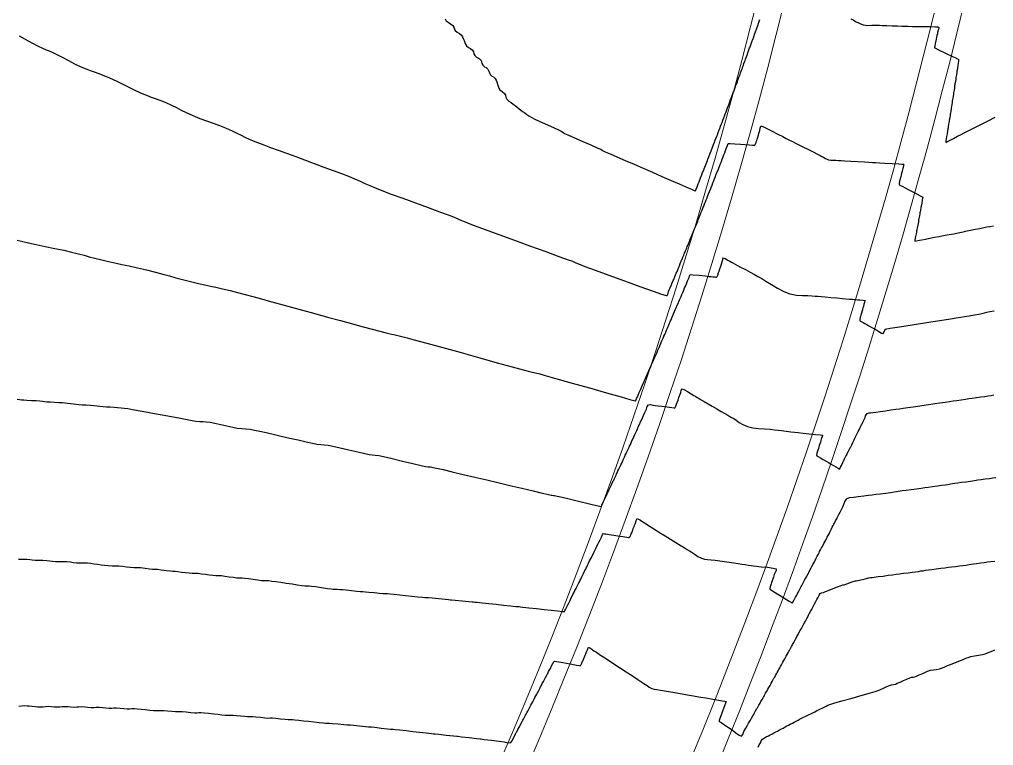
# Model space of a CAD drawing. Header units: millimetres. Extents: x 340454 to 342791, y 6993867 to 6995092.
# Drawn here: x 341895.4 to 341967.9, y 6994410.2 to 6994464.2 of the extents above; entities that cross this region are included whole.
import ezdxf

# ---------------------------------------------------------------- set-up
doc = ezdxf.new("R2010")
doc.units = ezdxf.units.MM
doc.header["$LTSCALE"] = 10
for name, color, linetype in [('T-HM-CURVA_INTERMEDIARIA', 45, 'Continuous'), ('T-HM-CURVA_MESTRA', 20, 'Continuous'), ('URB-Calçadas', 2, 'Continuous'), ('URB-Quadras', 3, 'Continuous')]:
    doc.layers.add(name, color=color, linetype=linetype)

msp = doc.modelspace()

# ---------------------------------------------------------------- linework, layer by layer
at = {"layer": 'T-HM-CURVA_INTERMEDIARIA', "color": 45, "linetype": 'Continuous', "lineweight": -3, "flags": 128}
for points, elevation in [([(341927.065, 6994464.254), (341927.141, 6994464.124), (341927.295, 6994464.002), (341927.479, 6994463.896), (341927.633, 6994463.773), (341927.709, 6994463.64), (341927.747, 6994463.516), (341927.822, 6994463.384), (341927.969, 6994463.266), (341928.139, 6994463.169), (341928.286, 6994463.05), (341928.369, 6994462.922), (341928.414, 6994462.803), (341928.472, 6994462.654), (341928.531, 6994462.505), (341928.576, 6994462.383), (341928.661, 6994462.253), (341928.8, 6994462.138), (341928.954, 6994462.051), (341929.093, 6994461.935), (341929.169, 6994461.796), (341929.204, 6994461.666), (341929.279, 6994461.527), (341929.411, 6994461.416), (341929.554, 6994461.337), (341929.686, 6994461.225), (341929.761, 6994461.084), (341929.795, 6994460.952), (341929.869, 6994460.811), (341929.995, 6994460.704), (341930.126, 6994460.633), (341930.253, 6994460.524), (341930.326, 6994460.381), (341930.359, 6994460.248), (341930.431, 6994460.105), (341930.552, 6994460.001), (341930.673, 6994459.937), (341930.793, 6994459.832), (341930.874, 6994459.696), (341930.915, 6994459.568), (341930.968, 6994459.408), (341931.024, 6994459.245), (341931.067, 6994459.112), (341931.145, 6994458.978), (341931.313, 6994458.85), (341931.48, 6994458.72), (341931.551, 6994458.574), (341931.587, 6994458.427), (341931.653, 6994458.285), (341931.799, 6994458.151), (341931.968, 6994458.041), (341932.121, 6994457.922), (341932.27, 6994457.807), (341932.416, 6994457.694), (341932.558, 6994457.584), (341932.695, 6994457.476), (341932.834, 6994457.371), (341932.988, 6994457.262), (341933.152, 6994457.152), (341933.304, 6994457.042), (341933.462, 6994456.941), (341933.74, 6994456.809), (341934.281, 6994456.561), (341934.907, 6994456.276), (341935.44, 6994456.033), (341935.7, 6994455.911), (341935.827, 6994455.826), (341935.954, 6994455.742), (341936.187, 6994455.636), (341936.687, 6994455.416), (341937.318, 6994455.14), (341937.945, 6994454.867), (341938.432, 6994454.654), (341938.643, 6994454.56), (341938.736, 6994454.499), (341938.828, 6994454.439), (341938.976, 6994454.373), (341939.33, 6994454.219), (341939.838, 6994453.999), (341940.451, 6994453.734), (341941.119, 6994453.445), (341941.791, 6994453.154), (341942.48, 6994452.855), (341943.194, 6994452.545), (341943.875, 6994452.25), (341944.466, 6994451.993), (341944.909, 6994451.8), (341945.148, 6994451.697), (341945.39, 6994451.591), (341945.592, 6994451.503), (341945.679, 6994451.466), (341945.705, 6994451.533), (341945.736, 6994451.609), (341945.804, 6994451.782), (341945.886, 6994451.989), (341945.951, 6994452.152), (341946.002, 6994452.282), (341946.067, 6994452.445), (341946.148, 6994452.652), (341946.217, 6994452.826), (341946.246, 6994452.902), (341946.271, 6994452.965), (341946.325, 6994453.101), (341946.426, 6994453.358), (341946.522, 6994453.606), (341946.573, 6994453.735), (341946.604, 6994453.816), (341946.677, 6994454.001), (341946.749, 6994454.188), (341946.782, 6994454.273), (341946.853, 6994454.456), (341946.925, 6994454.641), (341946.959, 6994454.731), (341947.029, 6994454.912), (341947.1, 6994455.094), (341947.118, 6994455.141), (341947.136, 6994455.189), (341947.205, 6994455.367), (341947.274, 6994455.546), (341947.293, 6994455.597), (341947.312, 6994455.647), (341947.38, 6994455.822), (341947.447, 6994455.999), (341947.468, 6994456.052), (341947.488, 6994456.105), (341947.554, 6994456.278), (341947.62, 6994456.451), (341947.641, 6994456.508), (341947.663, 6994456.564), (341947.727, 6994456.733), (341947.792, 6994456.904), (341947.815, 6994456.964), (341947.837, 6994457.023), (341947.9, 6994457.189), (341947.963, 6994457.356), (341947.987, 6994457.419), (341948.011, 6994457.483), (341948.072, 6994457.644), (341948.133, 6994457.808), (341948.159, 6994457.875), (341948.184, 6994457.943), (341948.243, 6994458.1), (341948.303, 6994458.259), (341948.33, 6994458.331), (341948.357, 6994458.403), (341948.414, 6994458.555), (341948.472, 6994458.71), (341948.5, 6994458.787), (341948.529, 6994458.863), (341948.584, 6994459.01), (341948.64, 6994459.161), (341948.67, 6994459.242), (341948.7, 6994459.324), (341948.753, 6994459.465), (341948.807, 6994459.611), (341948.839, 6994459.698), (341948.871, 6994459.785), (341948.921, 6994459.92), (341948.973, 6994460.06), (341949.007, 6994460.153), (341949.041, 6994460.246), (341949.086, 6994460.369), (341949.135, 6994460.501), (341949.173, 6994460.604), (341949.211, 6994460.707), (341949.251, 6994460.817), (341949.295, 6994460.937), (341949.339, 6994461.059), (341949.38, 6994461.169), (341949.417, 6994461.272), (341949.454, 6994461.374), (341949.503, 6994461.508), (341949.548, 6994461.631), (341949.58, 6994461.721), (341949.613, 6994461.811), (341949.666, 6994461.957), (341949.716, 6994462.094), (341949.743, 6994462.171), (341949.771, 6994462.247), (341949.828, 6994462.406), (341949.883, 6994462.556), (341949.906, 6994462.62), (341949.929, 6994462.684), (341949.99, 6994462.855), (341950.049, 6994463.019), (341950.068, 6994463.071), (341950.086, 6994463.122), (341950.151, 6994463.305), (341950.215, 6994463.483), (341950.242, 6994463.559), (341950.312, 6994463.754), (341950.38, 6994463.946), (341950.398, 6994463.996), (341950.422, 6994464.064), (341950.478, 6994464.222)], 712), ([(341957.249, 6994464.256), (341957.415, 6994464.178), (341957.597, 6994464.073), (341957.849, 6994463.935), (341958.168, 6994463.82), (341958.504, 6994463.775), (341958.791, 6994463.781), (341959.001, 6994463.79), (341959.184, 6994463.785), (341959.367, 6994463.779), (341959.576, 6994463.772), (341959.914, 6994463.76), (341960.316, 6994463.746), (341960.712, 6994463.733), (341961.026, 6994463.724), (341961.271, 6994463.716), (341961.515, 6994463.709), (341961.829, 6994463.7), (341962.219, 6994463.694), (341962.719, 6994463.689), (341963.221, 6994463.681), (341963.548, 6994463.671), (341963.713, 6994463.659), (341963.772, 6994463.648), (341963.784, 6994463.642), (341963.792, 6994463.622), (341963.789, 6994463.564), (341963.758, 6994463.459), (341963.723, 6994463.369), (341963.71, 6994463.309), (341963.697, 6994463.249), (341963.676, 6994463.155), (341963.647, 6994463.025), (341963.618, 6994462.893), (341963.587, 6994462.754), (341963.554, 6994462.608), (341963.533, 6994462.514), (341963.515, 6994462.43), (341963.503, 6994462.368), (341963.488, 6994462.281), (341963.478, 6994462.215), (341963.473, 6994462.164), (341963.473, 6994462.108), (341963.528, 6994462.08), (341963.764, 6994461.967), (341964.281, 6994461.718), (341964.801, 6994461.468), (341965.046, 6994461.35), (341965.109, 6994461.319), (341965.166, 6994461.292), (341965.216, 6994461.271), (341965.259, 6994461.247), (341965.241, 6994461.103), (341965.197, 6994460.828), (341965.167, 6994460.627), (341965.14, 6994460.447), (341965.128, 6994460.364), (341965.115, 6994460.282), (341965.087, 6994460.095), (341965.057, 6994459.899), (341965.048, 6994459.837), (341965.039, 6994459.775), (341965.014, 6994459.61), (341964.986, 6994459.433), (341964.974, 6994459.351), (341964.961, 6994459.269), (341964.939, 6994459.125), (341964.915, 6994458.967), (341964.899, 6994458.864), (341964.883, 6994458.762), (341964.864, 6994458.64), (341964.842, 6994458.499), (341964.823, 6994458.373), (341964.804, 6994458.255), (341964.787, 6994458.143), (341964.769, 6994458.031), (341964.746, 6994457.882), (341964.725, 6994457.749), (341964.71, 6994457.656), (341964.696, 6994457.562), (341964.669, 6994457.396), (341964.645, 6994457.242), (341964.633, 6994457.167), (341964.621, 6994457.093), (341964.592, 6994456.909), (341964.564, 6994456.736), (341964.555, 6994456.679), (341964.546, 6994456.622), (341964.514, 6994456.422), (341964.482, 6994456.229), (341964.47, 6994456.151), (341964.458, 6994456.079), (341964.432, 6994455.917), (341964.4, 6994455.723), (341964.366, 6994455.513), (341964.334, 6994455.317), (341964.317, 6994455.217), (341964.3, 6994455.14), (341964.294, 6994455.077), (341964.373, 6994455.113), (341964.486, 6994455.176), (341964.62, 6994455.246), (341964.871, 6994455.376), (341965.173, 6994455.531), (341965.436, 6994455.663), (341965.663, 6994455.775), (341965.927, 6994455.906), (341966.177, 6994456.032), (341966.375, 6994456.133), (341966.62, 6994456.258), (341966.865, 6994456.382), (341967.059, 6994456.481), (341967.299, 6994456.603), (341967.591, 6994456.753), (341967.834, 6994456.877), (341967.965, 6994456.941)], 712), ([(341895.387, 6994462.992), (341895.826, 6994462.756), (341896.335, 6994462.481), (341896.802, 6994462.232), (341897.118, 6994462.072), (341897.394, 6994461.958), (341897.618, 6994461.878), (341897.895, 6994461.765), (341898.184, 6994461.621), (341898.597, 6994461.402), (341899.063, 6994461.154), (341899.51, 6994460.92), (341899.867, 6994460.745), (341900.174, 6994460.613), (341900.417, 6994460.519), (341900.662, 6994460.431), (341900.976, 6994460.313), (341901.312, 6994460.185), (341901.617, 6994460.073), (341901.941, 6994459.948), (341902.334, 6994459.782), (341902.7, 6994459.61), (341903.09, 6994459.411), (341903.506, 6994459.195), (341903.948, 6994458.973), (341904.421, 6994458.755), (341904.849, 6994458.577), (341905.195, 6994458.449), (341905.514, 6994458.338), (341905.86, 6994458.211), (341906.289, 6994458.036), (341906.724, 6994457.838), (341907.086, 6994457.657), (341907.431, 6994457.478), (341907.815, 6994457.289), (341908.294, 6994457.073), (341908.82, 6994456.86), (341909.321, 6994456.674), (341909.808, 6994456.501), (341910.294, 6994456.323), (341910.792, 6994456.124), (341911.231, 6994455.93), (341911.575, 6994455.763), (341911.887, 6994455.605), (341912.231, 6994455.439), (341912.67, 6994455.245), (341913.107, 6994455.068), (341913.575, 6994454.889), (341914.084, 6994454.701), (341914.644, 6994454.498), (341915.265, 6994454.271), (341915.956, 6994454.015), (341916.616, 6994453.769), (341917.323, 6994453.508), (341918.039, 6994453.244), (341918.729, 6994452.988), (341919.357, 6994452.753), (341919.887, 6994452.552), (341920.283, 6994452.395), (341920.747, 6994452.196), (341921.104, 6994452.029), (341921.462, 6994451.863), (341921.927, 6994451.664), (341922.364, 6994451.496), (341923.061, 6994451.236), (341923.928, 6994450.918), (341924.875, 6994450.572), (341925.814, 6994450.23), (341926.654, 6994449.923), (341927.305, 6994449.683), (341927.679, 6994449.541), (341928.022, 6994449.397), (341928.287, 6994449.277), (341928.552, 6994449.157), (341928.896, 6994449.014), (341929.293, 6994448.865), (341930.05, 6994448.587), (341931.06, 6994448.22), (341932.219, 6994447.8), (341933.42, 6994447.365), (341934.558, 6994446.953), (341935.526, 6994446.602), (341936.22, 6994446.35), (341936.533, 6994446.235), (341936.744, 6994446.148), (341936.91, 6994446.074), (341937.121, 6994445.987), (341937.469, 6994445.857), (341938.224, 6994445.577), (341939.247, 6994445.201), (341940.401, 6994444.779), (341941.547, 6994444.364), (341942.546, 6994444.008), (341943.148, 6994443.8), (341943.438, 6994443.707), (341943.537, 6994443.681), (341943.556, 6994443.68), (341943.581, 6994443.695), (341943.616, 6994443.739), (341943.643, 6994443.831), (341943.685, 6994443.985), (341943.741, 6994444.117), (341943.801, 6994444.26), (341943.876, 6994444.437), (341943.962, 6994444.642), (341944.034, 6994444.814), (341944.066, 6994444.889), (341944.092, 6994444.951), (341944.173, 6994445.145), (341944.255, 6994445.342), (341944.291, 6994445.426), (341944.367, 6994445.608), (341944.444, 6994445.795), (341944.467, 6994445.848), (341944.489, 6994445.901), (341944.56, 6994446.072), (341944.633, 6994446.248), (341944.659, 6994446.312), (341944.686, 6994446.376), (341944.752, 6994446.536), (341944.821, 6994446.702), (341944.851, 6994446.777), (341944.882, 6994446.851), (341944.944, 6994447), (341945.008, 6994447.156), (341945.043, 6994447.241), (341945.078, 6994447.326), (341945.135, 6994447.464), (341945.195, 6994447.611), (341945.233, 6994447.706), (341945.272, 6994447.801), (341945.325, 6994447.929), (341945.381, 6994448.065), (341945.423, 6994448.17), (341945.466, 6994448.275), (341945.514, 6994448.393), (341945.566, 6994448.52), (341945.613, 6994448.636), (341945.659, 6994448.75), (341945.705, 6994448.863), (341945.751, 6994448.976), (341945.803, 6994449.105), (341945.852, 6994449.225), (341945.894, 6994449.328), (341945.935, 6994449.431), (341945.991, 6994449.569), (341946.043, 6994449.699), (341946.081, 6994449.793), (341946.119, 6994449.887), (341946.178, 6994450.034), (341946.234, 6994450.174), (341946.268, 6994450.259), (341946.302, 6994450.343), (341946.364, 6994450.499), (341946.424, 6994450.648), (341946.454, 6994450.724), (341946.485, 6994450.8), (341946.55, 6994450.964), (341946.613, 6994451.123), (341946.64, 6994451.19), (341946.667, 6994451.257), (341946.735, 6994451.43), (341946.802, 6994451.598), (341946.825, 6994451.656), (341946.848, 6994451.714), (341946.919, 6994451.895), (341946.989, 6994452.072), (341947.009, 6994452.122), (341947.029, 6994452.171), (341947.103, 6994452.361), (341947.176, 6994452.547), (341947.209, 6994452.629), (341947.286, 6994452.827), (341947.362, 6994453.021), (341947.388, 6994453.087), (341947.413, 6994453.15), (341947.49, 6994453.349), (341947.567, 6994453.546), (341947.586, 6994453.595), (341947.612, 6994453.662), (341947.673, 6994453.818), (341947.745, 6994454.004), (341947.805, 6994454.159), (341947.858, 6994454.294), (341947.923, 6994454.463), (341948.003, 6994454.671), (341948.07, 6994454.845), (341948.1, 6994454.923), (341948.13, 6994455), (341948.276, 6994454.992), (341948.617, 6994454.968), (341949.023, 6994454.939), (341949.349, 6994454.917), (341949.681, 6994454.895), (341949.939, 6994454.878), (341950.044, 6994454.871), (341950.102, 6994454.863), (341950.133, 6994454.915), (341950.157, 6994454.973), (341950.189, 6994455.059), (341950.21, 6994455.121), (341950.225, 6994455.168), (341950.241, 6994455.22), (341950.268, 6994455.312), (341950.313, 6994455.465), (341950.365, 6994455.641), (341950.392, 6994455.732), (341950.416, 6994455.816), (341950.439, 6994455.893), (341950.461, 6994455.969), (341950.505, 6994456.138), (341950.555, 6994456.289), (341950.621, 6994456.278), (341950.693, 6994456.252), (341950.892, 6994456.153), (341951.329, 6994455.934), (341951.82, 6994455.687), (341952.182, 6994455.504), (341952.436, 6994455.375), (341952.638, 6994455.273), (341952.891, 6994455.144), (341953.185, 6994454.995), (341953.618, 6994454.775), (341954.086, 6994454.538), (341954.484, 6994454.336), (341954.707, 6994454.222), (341954.948, 6994454.1), (341955.087, 6994454.03), (341955.161, 6994453.993), (341955.236, 6994453.955), (341955.357, 6994453.879), (341955.573, 6994453.783), (341955.743, 6994453.757), (341955.928, 6994453.753), (341956.118, 6994453.749), (341956.331, 6994453.736), (341956.543, 6994453.724), (341956.793, 6994453.708), (341957.239, 6994453.681), (341957.763, 6994453.649), (341958.248, 6994453.62), (341958.577, 6994453.6), (341958.861, 6994453.582), (341959.086, 6994453.568), (341959.37, 6994453.551), (341959.775, 6994453.528), (341960.325, 6994453.497), (341960.814, 6994453.47), (341961.036, 6994453.457), (341961.119, 6994453.453), (341961.182, 6994453.449), (341961.169, 6994453.397), (341961.148, 6994453.314), (341961.102, 6994453.129), (341961.051, 6994452.927), (341960.984, 6994452.659), (341960.949, 6994452.519), (341960.927, 6994452.435), (341960.913, 6994452.38), (341960.9, 6994452.328), (341960.887, 6994452.272), (341960.872, 6994452.208), (341960.853, 6994452.119), (341960.837, 6994452.031), (341960.83, 6994451.98), (341960.83, 6994451.917), (341960.881, 6994451.895), (341960.946, 6994451.862), (341961.097, 6994451.784), (341961.277, 6994451.691), (341961.556, 6994451.548), (341961.999, 6994451.321), (341962.409, 6994451.11), (341962.591, 6994451.013), (341962.575, 6994450.928), (341962.552, 6994450.794), (341962.509, 6994450.555), (341962.486, 6994450.423), (341962.472, 6994450.347), (341962.453, 6994450.24), (341962.418, 6994450.042), (341962.396, 6994449.919), (341962.382, 6994449.843), (341962.368, 6994449.768), (341962.34, 6994449.608), (341962.305, 6994449.414), (341962.283, 6994449.295), (341962.261, 6994449.176), (341962.239, 6994449.05), (341962.213, 6994448.91), (341962.178, 6994448.718), (341962.151, 6994448.57), (341962.136, 6994448.488), (341962.121, 6994448.406), (341962.098, 6994448.283), (341962.061, 6994448.082), (341962.036, 6994447.945), (341962.004, 6994447.83), (341961.998, 6994447.74), (341962.122, 6994447.753), (341962.344, 6994447.803), (341962.518, 6994447.836), (341962.787, 6994447.888), (341963.117, 6994447.951), (341963.474, 6994448.019), (341963.779, 6994448.077), (341964.018, 6994448.122), (341964.254, 6994448.166), (341964.55, 6994448.222), (341964.901, 6994448.288), (341965.226, 6994448.348), (341965.474, 6994448.394), (341965.592, 6994448.418), (341965.684, 6994448.448), (341965.776, 6994448.478), (341965.898, 6994448.503), (341966.152, 6994448.553), (341966.483, 6994448.616), (341966.832, 6994448.684), (341967.121, 6994448.741), (341967.348, 6994448.785), (341967.573, 6994448.829), (341967.853, 6994448.883)], 711), ([(341895.242, 6994435.978), (341895.415, 6994435.96), (341895.553, 6994435.943), (341895.726, 6994435.925), (341895.97, 6994435.91), (341896.313, 6994435.891), (341896.661, 6994435.873), (341896.918, 6994435.856), (341897.111, 6994435.836), (341897.264, 6994435.816), (341897.457, 6994435.796), (341897.7, 6994435.78), (341898.022, 6994435.763), (341898.348, 6994435.745), (341898.605, 6994435.728), (341898.817, 6994435.707), (341898.986, 6994435.687), (341899.198, 6994435.662), (341899.416, 6994435.635), (341899.599, 6994435.613), (341899.83, 6994435.59), (341900.08, 6994435.573), (341900.38, 6994435.557), (341900.684, 6994435.54), (341900.949, 6994435.521), (341901.197, 6994435.495), (341901.393, 6994435.469), (341901.641, 6994435.442), (341901.891, 6994435.424), (341902.167, 6994435.409), (341902.447, 6994435.394), (341902.713, 6994435.375), (341902.982, 6994435.35), (341903.196, 6994435.325), (341903.464, 6994435.287), (341903.826, 6994435.224), (341904.534, 6994435.093), (341905.453, 6994434.921), (341906.449, 6994434.735), (341907.384, 6994434.561), (341908.125, 6994434.427), (341908.535, 6994434.359), (341908.832, 6994434.328), (341909.064, 6994434.317), (341909.296, 6994434.304), (341909.591, 6994434.269), (341909.937, 6994434.204), (341910.376, 6994434.105), (341910.843, 6994433.996), (341911.273, 6994433.899), (341911.603, 6994433.835), (341911.951, 6994433.797), (341912.231, 6994433.783), (341912.579, 6994433.745), (341912.885, 6994433.688), (341913.279, 6994433.602), (341913.75, 6994433.494), (341914.285, 6994433.37), (341914.874, 6994433.238), (341915.506, 6994433.096), (341916.142, 6994432.951), (341916.728, 6994432.819), (341917.209, 6994432.714), (341917.53, 6994432.651), (341917.831, 6994432.614), (341918.072, 6994432.597), (341918.373, 6994432.559), (341918.706, 6994432.491), (341919.257, 6994432.366), (341919.916, 6994432.213), (341920.57, 6994432.06), (341921.108, 6994431.937), (341921.416, 6994431.872), (341921.671, 6994431.839), (341921.874, 6994431.823), (341922.129, 6994431.789), (341922.478, 6994431.714), (341923.117, 6994431.566), (341923.897, 6994431.383), (341924.671, 6994431.201), (341925.292, 6994431.056), (341925.614, 6994430.985), (341925.814, 6994430.958), (341925.973, 6994430.944), (341926.173, 6994430.916), (341926.431, 6994430.86), (341926.924, 6994430.745), (341927.597, 6994430.586), (341928.398, 6994430.395), (341929.272, 6994430.187), (341930.167, 6994429.976), (341930.988, 6994429.782), (341931.882, 6994429.571), (341932.779, 6994429.36), (341933.605, 6994429.165), (341934.29, 6994429.004), (341934.761, 6994428.893), (341934.946, 6994428.85), (341935.039, 6994428.836), (341935.126, 6994428.824), (341935.208, 6994428.813), (341935.29, 6994428.801), (341935.552, 6994428.74), (341936.181, 6994428.592), (341936.992, 6994428.401), (341937.801, 6994428.211), (341938.323, 6994428.09), (341938.58, 6994428.031), (341938.665, 6994428.013), (341938.678, 6994428.011), (341938.682, 6994428.015), (341938.694, 6994428.035), (341938.713, 6994428.079), (341938.732, 6994428.125), (341938.77, 6994428.205), (341938.849, 6994428.37), (341938.944, 6994428.569), (341939.039, 6994428.769), (341939.119, 6994428.937), (341939.154, 6994429.012), (341939.19, 6994429.087), (341939.276, 6994429.269), (341939.365, 6994429.456), (341939.39, 6994429.51), (341939.415, 6994429.563), (341939.493, 6994429.728), (341939.574, 6994429.901), (341939.607, 6994429.97), (341939.639, 6994430.038), (341939.709, 6994430.187), (341939.783, 6994430.346), (341939.823, 6994430.43), (341939.862, 6994430.513), (341939.924, 6994430.646), (341939.992, 6994430.791), (341940.038, 6994430.889), (341940.084, 6994430.988), (341940.139, 6994431.105), (341940.2, 6994431.236), (341940.253, 6994431.351), (341940.305, 6994431.462), (341940.356, 6994431.572), (341940.407, 6994431.682), (341940.469, 6994431.815), (341940.525, 6994431.936), (341940.57, 6994432.032), (341940.614, 6994432.128), (341940.681, 6994432.274), (341940.744, 6994432.409), (341940.782, 6994432.492), (341940.82, 6994432.575), (341940.893, 6994432.733), (341940.962, 6994432.883), (341940.994, 6994432.952), (341941.026, 6994433.022), (341941.104, 6994433.192), (341941.179, 6994433.356), (341941.205, 6994433.412), (341941.231, 6994433.469), (341941.314, 6994433.651), (341941.395, 6994433.828), (341941.436, 6994433.916), (341941.524, 6994434.111), (341941.61, 6994434.301), (341941.639, 6994434.364), (341941.67, 6994434.432), (341941.741, 6994434.588), (341941.825, 6994434.773), (341941.902, 6994434.943), (341941.972, 6994435.098), (341942.038, 6994435.245), (341942.101, 6994435.445), (341942.187, 6994435.575), (341942.332, 6994435.582), (341942.507, 6994435.535), (341942.696, 6994435.512), (341942.918, 6994435.484), (341943.178, 6994435.452), (341943.572, 6994435.404), (341943.932, 6994435.359), (341944.091, 6994435.339), (341944.143, 6994435.326), (341944.174, 6994435.365), (341944.204, 6994435.423), (341944.225, 6994435.469), (341944.257, 6994435.545), (341944.282, 6994435.609), (341944.307, 6994435.676), (341944.349, 6994435.795), (341944.393, 6994435.919), (341944.411, 6994435.967), (341944.428, 6994436.016), (341944.46, 6994436.107), (341944.508, 6994436.241), (341944.549, 6994436.358), (341944.592, 6994436.48), (341944.626, 6994436.638), (341944.689, 6994436.755), (341944.831, 6994436.701), (341945.089, 6994436.55), (341945.366, 6994436.376), (341945.565, 6994436.252), (341945.703, 6994436.173), (341945.812, 6994436.11), (341945.949, 6994436.03), (341946.113, 6994435.935), (341946.34, 6994435.804), (341946.618, 6994435.643), (341946.931, 6994435.462), (341947.267, 6994435.268), (341947.595, 6994435.079), (341947.879, 6994434.915), (341948.081, 6994434.799), (341948.241, 6994434.706), (341948.369, 6994434.633), (341948.529, 6994434.54), (341948.704, 6994434.421), (341948.932, 6994434.26), (341949.214, 6994434.09), (341949.551, 6994433.945), (341949.946, 6994433.854), (341950.381, 6994433.808), (341950.822, 6994433.78), (341951.24, 6994433.746), (341951.573, 6994433.707), (341951.832, 6994433.676), (341952.092, 6994433.645), (341952.425, 6994433.606), (341952.766, 6994433.567), (341953.043, 6994433.536), (341953.327, 6994433.504), (341953.687, 6994433.463), (341954.146, 6994433.415), (341954.612, 6994433.369), (341954.977, 6994433.329), (341955.132, 6994433.299), (341955.11, 6994433.192), (341955.071, 6994433.101), (341955.044, 6994433.013), (341955.016, 6994432.923), (341954.974, 6994432.789), (341954.936, 6994432.668), (341954.893, 6994432.529), (341954.83, 6994432.329), (341954.789, 6994432.196), (341954.768, 6994432.128), (341954.744, 6994432.043), (341954.723, 6994431.964), (341954.709, 6994431.903), (341954.699, 6994431.852), (341954.695, 6994431.79), (341954.747, 6994431.764), (341954.821, 6994431.721), (341954.991, 6994431.621), (341955.194, 6994431.502), (341955.396, 6994431.383), (341955.592, 6994431.267), (341955.767, 6994431.164), (341955.96, 6994431.05), (341956.125, 6994430.954), (341956.301, 6994430.843), (341956.403, 6994430.789), (341956.44, 6994430.85), (341956.472, 6994430.927), (341956.538, 6994431.058), (341956.646, 6994431.273), (341956.703, 6994431.388), (341956.728, 6994431.436), (341956.78, 6994431.542), (341956.878, 6994431.737), (341956.933, 6994431.849), (341956.956, 6994431.894), (341956.979, 6994431.94), (341957.068, 6994432.119), (341957.163, 6994432.31), (341957.197, 6994432.379), (341957.232, 6994432.449), (341957.307, 6994432.601), (341957.392, 6994432.772), (341957.44, 6994432.868), (341957.487, 6994432.964), (341957.546, 6994433.084), (341957.621, 6994433.234), (341957.689, 6994433.372), (341957.745, 6994433.487), (341957.797, 6994433.592), (341957.849, 6994433.697), (341957.934, 6994433.872), (341958.007, 6994434.02), (341958.041, 6994434.09), (341958.076, 6994434.16), (341958.133, 6994434.276), (341958.224, 6994434.463), (341958.273, 6994434.563), (341958.303, 6994434.623), (341958.337, 6994434.748), (341958.451, 6994434.928), (341958.568, 6994434.972), (341958.709, 6994434.978), (341958.882, 6994434.988), (341959.094, 6994435.019), (341959.416, 6994435.065), (341959.807, 6994435.121), (341960.226, 6994435.181), (341960.582, 6994435.232), (341960.863, 6994435.272), (341961.139, 6994435.312), (341961.483, 6994435.361), (341961.877, 6994435.416), (341962.233, 6994435.466), (341962.516, 6994435.507), (341962.689, 6994435.532), (341962.851, 6994435.562), (341963.013, 6994435.591), (341963.192, 6994435.618), (341963.488, 6994435.661), (341963.855, 6994435.714), (341964.251, 6994435.771), (341964.588, 6994435.819), (341964.852, 6994435.858), (341965.113, 6994435.896), (341965.438, 6994435.943), (341965.76, 6994435.989), (341966.014, 6994436.026), (341966.264, 6994436.062), (341966.576, 6994436.107), (341966.912, 6994436.154), (341967.201, 6994436.193), (341967.45, 6994436.228), (341967.668, 6994436.265), (341967.888, 6994436.315)], 709), ([(341895.343, 6994424.092), (341895.661, 6994424.094), (341895.96, 6994424.086), (341896.179, 6994424.064), (341896.352, 6994424.037), (341896.571, 6994424.015), (341896.853, 6994424.008), (341897.147, 6994424.01), (341897.443, 6994424.001), (341897.678, 6994423.977), (341897.865, 6994423.948), (341898.1, 6994423.923), (341898.379, 6994423.915), (341898.649, 6994423.917), (341898.942, 6994423.908), (341899.195, 6994423.881), (341899.395, 6994423.849), (341899.647, 6994423.822), (341899.923, 6994423.814), (341900.169, 6994423.816), (341900.459, 6994423.806), (341900.729, 6994423.781), (341900.943, 6994423.75), (341901.213, 6994423.712), (341901.492, 6994423.674), (341901.725, 6994423.641), (341902.013, 6994423.613), (341902.293, 6994423.602), (341902.517, 6994423.604), (341902.797, 6994423.593), (341903.099, 6994423.559), (341903.359, 6994423.519), (341903.651, 6994423.485), (341903.919, 6994423.474), (341904.133, 6994423.476), (341904.401, 6994423.465), (341904.75, 6994423.425), (341905.079, 6994423.377), (341905.311, 6994423.347), (341905.488, 6994423.342), (341905.666, 6994423.336), (341905.951, 6994423.301), (341906.347, 6994423.246), (341906.633, 6994423.21), (341906.813, 6994423.204), (341906.992, 6994423.198), (341907.178, 6994423.175), (341907.454, 6994423.135), (341907.757, 6994423.092), (341908.021, 6994423.062), (341908.263, 6994423.051), (341908.455, 6994423.051), (341908.697, 6994423.039), (341908.954, 6994423.009), (341909.249, 6994422.965), (341909.542, 6994422.921), (341909.789, 6994422.892), (341910.017, 6994422.88), (341910.198, 6994422.88), (341910.425, 6994422.868), (341910.688, 6994422.836), (341911.011, 6994422.788), (341911.33, 6994422.74), (341911.583, 6994422.709), (341911.796, 6994422.698), (341911.965, 6994422.697), (341912.178, 6994422.686), (341912.446, 6994422.652), (341912.797, 6994422.6), (341913.145, 6994422.547), (341913.403, 6994422.514), (341913.601, 6994422.503), (341913.759, 6994422.502), (341913.957, 6994422.491), (341914.182, 6994422.464), (341914.48, 6994422.421), (341914.841, 6994422.367), (341915.251, 6994422.307), (341915.68, 6994422.244), (341916.078, 6994422.185), (341916.409, 6994422.137), (341916.637, 6994422.109), (341916.812, 6994422.098), (341916.953, 6994422.096), (341917.128, 6994422.086), (341917.421, 6994422.046), (341917.868, 6994421.979), (341918.311, 6994421.911), (341918.591, 6994421.873), (341918.752, 6994421.861), (341918.881, 6994421.856), (341919.036, 6994421.851), (341919.247, 6994421.842), (341919.457, 6994421.83), (341919.716, 6994421.803), (341920.114, 6994421.759), (341920.51, 6994421.715), (341920.758, 6994421.689), (341920.947, 6994421.679), (341921.137, 6994421.67), (341921.39, 6994421.646), (341921.795, 6994421.606), (341922.197, 6994421.565), (341922.44, 6994421.542), (341922.608, 6994421.534), (341922.777, 6994421.525), (341922.967, 6994421.508), (341923.285, 6994421.476), (341923.687, 6994421.435), (341924.131, 6994421.39), (341924.595, 6994421.343), (341925.038, 6994421.298), (341925.385, 6994421.264), (341925.565, 6994421.247), (341925.699, 6994421.239), (341925.832, 6994421.232), (341926.096, 6994421.206), (341926.588, 6994421.156), (341927.074, 6994421.106), (341927.321, 6994421.081), (341927.433, 6994421.075), (341927.544, 6994421.069), (341927.807, 6994421.042), (341928.325, 6994420.988), (341928.839, 6994420.935), (341929.089, 6994420.909), (341929.178, 6994420.905), (341929.266, 6994420.9), (341929.434, 6994420.883), (341929.816, 6994420.842), (341930.324, 6994420.789), (341930.869, 6994420.732), (341931.418, 6994420.674), (341931.933, 6994420.619), (341932.317, 6994420.579), (341932.472, 6994420.563), (341932.564, 6994420.558), (341932.661, 6994420.547), (341932.848, 6994420.527), (341933.296, 6994420.479), (341933.868, 6994420.418), (341934.426, 6994420.358), (341934.946, 6994420.302), (341935.433, 6994420.249), (341935.796, 6994420.209), (341935.941, 6994420.196), (341935.981, 6994420.273), (341936.016, 6994420.344), (341936.095, 6994420.499), (341936.189, 6994420.685), (341936.283, 6994420.872), (341936.361, 6994421.028), (341936.396, 6994421.096), (341936.426, 6994421.156), (341936.513, 6994421.329), (341936.602, 6994421.507), (341936.646, 6994421.596), (341936.725, 6994421.753), (341936.807, 6994421.918), (341936.837, 6994421.977), (341936.866, 6994422.036), (341936.937, 6994422.178), (341937.012, 6994422.328), (341937.049, 6994422.402), (341937.085, 6994422.476), (341937.148, 6994422.602), (341937.216, 6994422.738), (341937.26, 6994422.827), (341937.304, 6994422.916), (341937.358, 6994423.024), (341937.418, 6994423.146), (341937.47, 6994423.252), (341937.522, 6994423.357), (341937.585, 6994423.485), (341937.645, 6994423.605), (341937.692, 6994423.702), (341937.74, 6994423.798), (341937.816, 6994423.954), (341937.884, 6994424.092), (341937.921, 6994424.166), (341937.957, 6994424.24), (341938.042, 6994424.413), (341938.121, 6994424.575), (341938.147, 6994424.628), (341938.173, 6994424.682), (341938.267, 6994424.873), (341938.356, 6994425.056), (341938.389, 6994425.124), (341938.423, 6994425.193), (341938.499, 6994425.348), (341938.589, 6994425.534), (341938.685, 6994425.734), (341938.771, 6994425.914), (341938.812, 6994425.995), (341938.894, 6994425.982), (341939.008, 6994425.964), (341939.275, 6994425.923), (341939.607, 6994425.873), (341939.914, 6994425.826), (341940.276, 6994425.771), (341940.58, 6994425.725), (341940.709, 6994425.706), (341940.757, 6994425.69), (341940.798, 6994425.738), (341940.824, 6994425.786), (341940.849, 6994425.837), (341940.88, 6994425.907), (341940.911, 6994425.979), (341940.942, 6994426.057), (341940.969, 6994426.126), (341940.994, 6994426.192), (341941.017, 6994426.251), (341941.06, 6994426.361), (341941.118, 6994426.511), (341941.161, 6994426.624), (341941.195, 6994426.71), (341941.218, 6994426.77), (341941.241, 6994426.83), (341941.27, 6994426.966), (341941.346, 6994427.104), (341941.536, 6994427.015), (341941.906, 6994426.787), (341942.307, 6994426.526), (341942.595, 6994426.34), (341942.791, 6994426.219), (341942.947, 6994426.123), (341943.142, 6994426.002), (341943.42, 6994425.831), (341943.818, 6994425.585), (341944.228, 6994425.332), (341944.543, 6994425.138), (341944.834, 6994424.958), (341945.075, 6994424.81), (341945.238, 6994424.71), (341945.374, 6994424.627), (341945.51, 6994424.543), (341945.655, 6994424.436), (341945.861, 6994424.292), (341946.128, 6994424.16), (341946.35, 6994424.1), (341946.584, 6994424.068), (341946.849, 6994424.045), (341947.163, 6994424.008), (341947.506, 6994423.957), (341947.848, 6994423.907), (341948.192, 6994423.857), (341948.541, 6994423.806), (341948.865, 6994423.76), (341949.142, 6994423.72), (341949.382, 6994423.687), (341949.601, 6994423.655), (341949.828, 6994423.622), (341950.009, 6994423.596), (341950.237, 6994423.563), (341950.574, 6994423.529), (341951.045, 6994423.485), (341951.475, 6994423.429), (341951.689, 6994423.359), (341951.692, 6994423.237), (341951.621, 6994423.094), (341951.549, 6994422.948), (341951.48, 6994422.746), (341951.438, 6994422.626), (341951.411, 6994422.547), (341951.384, 6994422.468), (341951.346, 6994422.357), (341951.315, 6994422.266), (341951.287, 6994422.183), (341951.263, 6994422.106), (341951.242, 6994422.036), (341951.229, 6994421.984), (341951.217, 6994421.93), (341951.21, 6994421.862), (341951.261, 6994421.835), (341951.424, 6994421.733), (341951.809, 6994421.492), (341952.268, 6994421.204), (341952.654, 6994420.962), (341952.819, 6994420.858), (341952.889, 6994420.814), (341952.931, 6994420.888), (341953.023, 6994421.062), (341953.131, 6994421.264), (341953.214, 6994421.42), (341953.28, 6994421.544), (341953.364, 6994421.699), (341953.47, 6994421.897), (341953.558, 6994422.063), (341953.597, 6994422.136), (341953.627, 6994422.192), (341953.679, 6994422.291), (341953.775, 6994422.471), (341953.829, 6994422.572), (341953.869, 6994422.648), (341953.964, 6994422.827), (341954.061, 6994423.009), (341954.085, 6994423.056), (341954.11, 6994423.103), (341954.2, 6994423.273), (341954.292, 6994423.447), (341954.322, 6994423.503), (341954.351, 6994423.559), (341954.383, 6994423.619), (341954.416, 6994423.683), (341954.502, 6994423.845), (341954.591, 6994424.016), (341954.63, 6994424.09), (341954.669, 6994424.164), (341954.748, 6994424.313), (341954.831, 6994424.472), (341954.877, 6994424.56), (341954.922, 6994424.647), (341954.993, 6994424.782), (341955.07, 6994424.93), (341955.123, 6994425.031), (341955.175, 6994425.132), (341955.238, 6994425.252), (341955.309, 6994425.387), (341955.37, 6994425.504), (341955.429, 6994425.619), (341955.488, 6994425.732), (341955.547, 6994425.846), (341955.619, 6994425.984), (341955.683, 6994426.108), (341955.733, 6994426.206), (341955.784, 6994426.304), (341955.864, 6994426.459), (341955.937, 6994426.601), (341955.979, 6994426.682), (341956.021, 6994426.763), (341956.109, 6994426.935), (341956.192, 6994427.096), (341956.225, 6994427.159), (341956.257, 6994427.222), (341956.355, 6994427.413), (341956.447, 6994427.594), (341956.493, 6994427.682), (341956.55, 6994427.794), (341956.65, 6994427.989), (341956.704, 6994428.095), (341956.728, 6994428.142), (341956.752, 6994428.236), (341956.828, 6994428.429), (341956.961, 6994428.6), (341957.147, 6994428.669), (341957.436, 6994428.71), (341957.798, 6994428.744), (341958.2, 6994428.79), (341958.551, 6994428.839), (341958.828, 6994428.876), (341959.1, 6994428.911), (341959.439, 6994428.955), (341959.834, 6994429.008), (341960.194, 6994429.056), (341960.475, 6994429.093), (341960.629, 6994429.115), (341960.766, 6994429.138), (341960.904, 6994429.162), (341961.063, 6994429.184), (341961.353, 6994429.223), (341961.725, 6994429.274), (341962.126, 6994429.328), (341962.467, 6994429.375), (341962.737, 6994429.412), (341963, 6994429.448), (341963.324, 6994429.492), (341963.679, 6994429.54), (341963.988, 6994429.581), (341964.247, 6994429.616), (341964.454, 6994429.645), (341964.645, 6994429.678), (341964.796, 6994429.706), (341964.987, 6994429.738), (341965.199, 6994429.769), (341965.468, 6994429.806), (341965.785, 6994429.849), (341966.137, 6994429.897), (341966.45, 6994429.941), (341966.696, 6994429.975), (341966.938, 6994430.008), (341967.24, 6994430.05), (341967.549, 6994430.091), (341967.801, 6994430.124), (341968.036, 6994430.157)], 708), ([(341895.374, 6994413.162), (341895.549, 6994413.188), (341895.764, 6994413.202), (341895.974, 6994413.196), (341896.141, 6994413.179), (341896.351, 6994413.158), (341896.567, 6994413.138), (341896.746, 6994413.12), (341896.966, 6994413.113), (341897.181, 6994413.123), (341897.352, 6994413.144), (341897.567, 6994413.155), (341897.796, 6994413.142), (341897.989, 6994413.118), (341898.212, 6994413.105), (341898.421, 6994413.115), (341898.586, 6994413.135), (341898.795, 6994413.145), (341899.03, 6994413.13), (341899.242, 6994413.105), (341899.472, 6994413.09), (341899.673, 6994413.1), (341899.834, 6994413.118), (341900.036, 6994413.128), (341900.273, 6994413.113), (341900.502, 6994413.087), (341900.745, 6994413.069), (341900.953, 6994413.072), (341901.119, 6994413.083), (341901.327, 6994413.086), (341901.578, 6994413.068), (341901.822, 6994413.041), (341902.069, 6994413.023), (341902.272, 6994413.024), (341902.434, 6994413.033), (341902.638, 6994413.035), (341902.897, 6994413.015), (341903.161, 6994412.986), (341903.414, 6994412.967), (341903.609, 6994412.968), (341903.764, 6994412.976), (341903.959, 6994412.977), (341904.196, 6994412.962), (341904.453, 6994412.936), (341904.769, 6994412.905), (341905.099, 6994412.873), (341905.378, 6994412.845), (341905.62, 6994412.829), (341905.804, 6994412.829), (341905.951, 6994412.836), (341906.136, 6994412.836), (341906.42, 6994412.813), (341906.748, 6994412.778), (341907.024, 6994412.755), (341907.199, 6994412.755), (341907.339, 6994412.762), (341907.514, 6994412.761), (341907.805, 6994412.737), (341908.157, 6994412.699), (341908.441, 6994412.674), (341908.607, 6994412.674), (341908.739, 6994412.68), (341908.905, 6994412.68), (341909.151, 6994412.661), (341909.475, 6994412.628), (341909.87, 6994412.587), (341910.183, 6994412.556), (341910.467, 6994412.526), (341910.706, 6994412.503), (341910.885, 6994412.49), (341911.038, 6994412.489), (341911.159, 6994412.494), (341911.313, 6994412.493), (341911.533, 6994412.474), (341911.846, 6994412.441), (341912.156, 6994412.407), (341912.369, 6994412.389), (341912.569, 6994412.39), (341912.769, 6994412.391), (341912.992, 6994412.371), (341913.324, 6994412.335), (341913.653, 6994412.3), (341913.869, 6994412.28), (341914.054, 6994412.281), (341914.239, 6994412.282), (341914.466, 6994412.261), (341914.816, 6994412.223), (341915.164, 6994412.184), (341915.383, 6994412.164), (341915.554, 6994412.164), (341915.724, 6994412.165), (341915.899, 6994412.15), (341916.177, 6994412.12), (341916.526, 6994412.081), (341916.914, 6994412.039), (341917.316, 6994411.996), (341917.696, 6994411.955), (341917.998, 6994411.923), (341918.168, 6994411.907), (341918.314, 6994411.907), (341918.46, 6994411.907), (341918.699, 6994411.883), (341919.121, 6994411.836), (341919.538, 6994411.789), (341919.764, 6994411.766), (341919.893, 6994411.766), (341920.023, 6994411.765), (341920.263, 6994411.74), (341920.708, 6994411.69), (341921.149, 6994411.64), (341921.377, 6994411.616), (341921.49, 6994411.616), (341921.603, 6994411.615), (341921.844, 6994411.589), (341922.313, 6994411.535), (341922.778, 6994411.482), (341923.009, 6994411.457), (341923.105, 6994411.456), (341923.201, 6994411.455), (341923.359, 6994411.438), (341923.706, 6994411.398), (341924.166, 6994411.345), (341924.66, 6994411.288), (341925.171, 6994411.229), (341925.667, 6994411.172), (341926.044, 6994411.129), (341926.203, 6994411.111), (341926.267, 6994411.11), (341926.331, 6994411.109), (341926.589, 6994411.079), (341927.136, 6994411.015), (341927.681, 6994410.951), (341927.933, 6994410.921), (341928.022, 6994410.92), (341928.286, 6994410.889), (341928.856, 6994410.82), (341929.424, 6994410.752), (341929.684, 6994410.721), (341929.735, 6994410.72), (341929.974, 6994410.691), (341930.515, 6994410.625), (341931.096, 6994410.554), (341931.458, 6994410.51), (341931.658, 6994410.469), (341931.822, 6994410.432), (341931.953, 6994410.449), (341932.053, 6994410.576), (341932.122, 6994410.762), (341932.216, 6994410.934), (341932.311, 6994411.11), (341932.356, 6994411.194), (341932.388, 6994411.254), (341932.487, 6994411.437), (341932.59, 6994411.627), (341932.615, 6994411.674), (341932.64, 6994411.721), (341932.729, 6994411.886), (341932.822, 6994412.06), (341932.857, 6994412.124), (341932.891, 6994412.188), (341932.97, 6994412.335), (341933.054, 6994412.493), (341933.098, 6994412.574), (341933.141, 6994412.656), (341933.21, 6994412.784), (341933.286, 6994412.927), (341933.338, 6994413.025), (341933.391, 6994413.124), (341933.45, 6994413.234), (341933.517, 6994413.361), (341933.582, 6994413.483), (341933.639, 6994413.592), (341933.694, 6994413.693), (341933.748, 6994413.795), (341933.821, 6994413.935), (341933.887, 6994414.06), (341933.932, 6994414.145), (341933.978, 6994414.23), (341934.059, 6994414.385), (341934.134, 6994414.528), (341934.171, 6994414.597), (341934.207, 6994414.666), (341934.296, 6994414.835), (341934.381, 6994414.996), (341934.408, 6994415.049), (341934.436, 6994415.101), (341934.533, 6994415.286), (341934.626, 6994415.465), (341934.664, 6994415.537), (341934.697, 6994415.6), (341934.763, 6994415.727), (341934.892, 6994415.973), (341934.987, 6994416.157), (341935.076, 6994416.327), (341935.119, 6994416.41), (341935.143, 6994416.464), (341935.171, 6994416.511), (341935.369, 6994416.479), (341935.83, 6994416.396), (341936.377, 6994416.296), (341936.837, 6994416.211), (341937.032, 6994416.175), (341937.104, 6994416.152), (341937.152, 6994416.204), (341937.177, 6994416.247), (341937.205, 6994416.302), (341937.236, 6994416.366), (341937.269, 6994416.438), (341937.296, 6994416.5), (341937.323, 6994416.564), (341937.384, 6994416.71), (341937.455, 6994416.88), (341937.489, 6994416.96), (341937.522, 6994417.04), (341937.555, 6994417.118), (341937.587, 6994417.195), (341937.655, 6994417.356), (341937.712, 6994417.494), (341937.735, 6994417.55), (341937.82, 6994417.496), (341937.91, 6994417.436), (341937.986, 6994417.386), (341938.064, 6994417.335), (341938.181, 6994417.258), (341938.322, 6994417.167), (341938.634, 6994416.964), (341939.062, 6994416.684), (341939.551, 6994416.365), (341940.047, 6994416.041), (341940.532, 6994415.723), (341940.997, 6994415.417), (341941.401, 6994415.152), (341941.699, 6994414.956), (341941.849, 6994414.857), (341941.977, 6994414.773), (341942.105, 6994414.689), (341942.249, 6994414.579), (341942.433, 6994414.473), (341942.621, 6994414.427), (341942.819, 6994414.406), (341943.083, 6994414.359), (341943.525, 6994414.282), (341944.006, 6994414.197), (341944.388, 6994414.13), (341944.698, 6994414.077), (341944.945, 6994414.035), (341945.246, 6994413.984), (341945.543, 6994413.932), (341945.779, 6994413.891), (341946.075, 6994413.839), (341946.464, 6994413.773), (341946.969, 6994413.687), (341947.427, 6994413.61), (341947.675, 6994413.568), (341947.866, 6994413.537), (341947.97, 6994413.518), (341947.948, 6994413.46), (341947.917, 6994413.376), (341947.847, 6994413.189), (341947.771, 6994412.985), (341947.7, 6994412.795), (341947.64, 6994412.636), (341947.615, 6994412.567), (341947.593, 6994412.509), (341947.565, 6994412.436), (341947.544, 6994412.377), (341947.525, 6994412.325), (341947.499, 6994412.246), (341947.474, 6994412.164), (341947.459, 6994412.105), (341947.449, 6994412.035), (341947.499, 6994412.007), (341947.6, 6994411.94), (341947.841, 6994411.78), (341948.138, 6994411.582), (341948.409, 6994411.402), (341948.699, 6994411.186), (341948.938, 6994411.003), (341949.099, 6994410.941), (341949.203, 6994411.06), (341949.287, 6994411.269), (341949.363, 6994411.402), (341949.438, 6994411.533), (341949.531, 6994411.696), (341949.642, 6994411.89), (341949.735, 6994412.053), (341949.775, 6994412.124), (341949.807, 6994412.179), (341949.862, 6994412.276), (341949.963, 6994412.453), (341950.019, 6994412.552), (341950.062, 6994412.627), (341950.161, 6994412.803), (341950.262, 6994412.982), (341950.289, 6994413.029), (341950.316, 6994413.076), (341950.405, 6994413.233), (341950.495, 6994413.393), (341950.525, 6994413.446), (341950.555, 6994413.499), (341950.649, 6994413.667), (341950.748, 6994413.841), (341950.785, 6994413.908), (341950.822, 6994413.974), (341950.904, 6994414.12), (341950.99, 6994414.272), (341951.032, 6994414.348), (341951.075, 6994414.424), (341951.151, 6994414.56), (341951.231, 6994414.704), (341951.279, 6994414.789), (341951.327, 6994414.874), (341951.397, 6994415.001), (341951.472, 6994415.135), (341951.525, 6994415.23), (341951.578, 6994415.325), (341951.643, 6994415.442), (341951.713, 6994415.568), (341951.771, 6994415.672), (341951.829, 6994415.776), (341951.889, 6994415.885), (341951.953, 6994416.001), (341952.019, 6994416.119), (341952.079, 6994416.228), (341952.136, 6994416.331), (341952.193, 6994416.434), (341952.263, 6994416.561), (341952.329, 6994416.68), (341952.381, 6994416.774), (341952.432, 6994416.868), (341952.507, 6994417.004), (341952.578, 6994417.132), (341952.625, 6994417.217), (341952.671, 6994417.303), (341952.751, 6994417.447), (341952.826, 6994417.585), (341952.868, 6994417.661), (341952.91, 6994417.738), (341952.994, 6994417.891), (341953.074, 6994418.039), (341953.111, 6994418.106), (341953.148, 6994418.173), (341953.236, 6994418.335), (341953.322, 6994418.492), (341953.353, 6994418.551), (341953.385, 6994418.609), (341953.478, 6994418.78), (341953.568, 6994418.946), (341953.595, 6994418.996), (341953.622, 6994419.045), (341953.719, 6994419.225), (341953.814, 6994419.401), (341953.858, 6994419.482), (341953.96, 6994419.671), (341954.06, 6994419.856), (341954.094, 6994419.92), (341954.15, 6994420.023), (341954.25, 6994420.21), (341954.305, 6994420.311), (341954.33, 6994420.358), (341954.366, 6994420.425), (341954.45, 6994420.581), (341954.55, 6994420.767), (341954.64, 6994420.936), (341954.72, 6994421.086), (341954.793, 6994421.223), (341954.877, 6994421.404), (341954.955, 6994421.527), (341955.07, 6994421.583), (341955.202, 6994421.621), (341955.359, 6994421.681), (341955.619, 6994421.781), (341955.929, 6994421.899), (341956.252, 6994422.022), (341956.522, 6994422.126), (341956.642, 6994422.171), (341956.692, 6994422.178), (341956.741, 6994422.186), (341956.931, 6994422.256), (341957.276, 6994422.384), (341957.48, 6994422.458), (341957.558, 6994422.47), (341957.638, 6994422.481), (341957.88, 6994422.536), (341958.31, 6994422.635), (341958.584, 6994422.696), (341958.708, 6994422.715), (341958.832, 6994422.731), (341958.982, 6994422.751), (341959.268, 6994422.789), (341959.635, 6994422.837), (341960.023, 6994422.888), (341960.347, 6994422.931), (341960.602, 6994422.965), (341960.854, 6994422.998), (341961.167, 6994423.039), (341961.511, 6994423.084), (341961.81, 6994423.123), (341962.062, 6994423.156), (341962.266, 6994423.183), (341962.459, 6994423.211), (341962.611, 6994423.233), (341962.804, 6994423.261), (341963.013, 6994423.289), (341963.277, 6994423.324), (341963.586, 6994423.364), (341963.931, 6994423.41), (341964.238, 6994423.45), (341964.479, 6994423.482), (341964.717, 6994423.513), (341965.013, 6994423.552), (341965.318, 6994423.592), (341965.566, 6994423.624), (341965.797, 6994423.655), (341966.053, 6994423.689), (341966.355, 6994423.733), (341966.595, 6994423.768), (341966.897, 6994423.812), (341967.157, 6994423.847), (341967.398, 6994423.879), (341967.653, 6994423.912), (341967.957, 6994423.952)], 707), ([(341950.339, 6994410.118), (341950.432, 6994410.28), (341950.511, 6994410.443), (341950.571, 6994410.574), (341950.677, 6994410.708), (341950.814, 6994410.813), (341950.947, 6994410.872), (341951.106, 6994410.945), (341951.253, 6994411.026), (341951.37, 6994411.09), (341951.518, 6994411.17), (341951.665, 6994411.25), (341951.783, 6994411.313), (341951.931, 6994411.392), (341952.082, 6994411.472), (341952.202, 6994411.536), (341952.346, 6994411.612), (341952.487, 6994411.686), (341952.599, 6994411.745), (341952.74, 6994411.818), (341952.893, 6994411.897), (341953.028, 6994411.966), (341953.181, 6994412.046), (341953.321, 6994412.121), (341953.433, 6994412.182), (341953.574, 6994412.256), (341953.719, 6994412.331), (341953.839, 6994412.392), (341953.991, 6994412.468), (341954.141, 6994412.543), (341954.26, 6994412.602), (341954.41, 6994412.677), (341954.56, 6994412.751), (341954.68, 6994412.81), (341954.83, 6994412.884), (341954.981, 6994412.957), (341955.101, 6994413.016), (341955.252, 6994413.089), (341955.402, 6994413.165), (341955.521, 6994413.226), (341955.675, 6994413.292), (341955.973, 6994413.381), (341956.573, 6994413.549), (341957.329, 6994413.758), (341958.091, 6994413.97), (341958.713, 6994414.144), (341959.046, 6994414.243), (341959.269, 6994414.329), (341959.443, 6994414.407), (341959.659, 6994414.502), (341959.91, 6994414.611), (341960.116, 6994414.701), (341960.262, 6994414.756), (341960.406, 6994414.782), (341960.551, 6994414.807), (341960.698, 6994414.862), (341960.907, 6994414.951), (341961.157, 6994415.058), (341961.413, 6994415.166), (341961.624, 6994415.255), (341961.752, 6994415.304), (341961.871, 6994415.325), (341961.989, 6994415.345), (341962.118, 6994415.394), (341962.331, 6994415.483), (341962.584, 6994415.588), (341962.791, 6994415.68), (341962.954, 6994415.754), (341963.167, 6994415.826), (341963.4, 6994415.872), (341963.605, 6994415.893), (341963.842, 6994415.939), (341964.061, 6994416.011), (341964.229, 6994416.085), (341964.439, 6994416.175), (341964.649, 6994416.258), (341964.817, 6994416.324), (341965.024, 6994416.406), (341965.23, 6994416.488), (341965.394, 6994416.553), (341965.597, 6994416.633), (341965.797, 6994416.719), (341965.955, 6994416.788), (341966.16, 6994416.855), (341966.44, 6994416.906), (341966.739, 6994416.94), (341967.021, 6994416.99), (341967.231, 6994417.056), (341967.393, 6994417.125), (341967.594, 6994417.209), (341967.797, 6994417.286), (341967.957, 6994417.347)], 706)]:
    msp.add_lwpolyline(points, dxfattribs=dict(at, elevation=elevation))
at = {"layer": 'T-HM-CURVA_MESTRA', "color": 20, "linetype": 'Continuous', "lineweight": -3, "elevation": 710, "flags": 128}
msp.add_lwpolyline([(341895.239, 6994447.801), (341895.654, 6994447.699), (341896.072, 6994447.606), (341896.653, 6994447.485), (341897.332, 6994447.345), (341898.042, 6994447.197), (341898.717, 6994447.053), (341899.29, 6994446.923), (341899.811, 6994446.793), (341900.223, 6994446.681), (341900.598, 6994446.575), (341901.01, 6994446.463), (341901.531, 6994446.332), (341902.024, 6994446.218), (341902.515, 6994446.113), (341903.025, 6994446.008), (341903.574, 6994445.893), (341904.181, 6994445.76), (341904.866, 6994445.599), (341905.526, 6994445.432), (341906.075, 6994445.284), (341906.564, 6994445.147), (341907.038, 6994445.012), (341907.547, 6994444.873), (341908.139, 6994444.722), (341908.717, 6994444.584), (341909.189, 6994444.479), (341909.608, 6994444.391), (341910.026, 6994444.302), (341910.498, 6994444.197), (341911.076, 6994444.058), (341911.631, 6994443.916), (341912.193, 6994443.767), (341912.778, 6994443.607), (341913.4, 6994443.435), (341914.074, 6994443.247), (341914.815, 6994443.042), (341915.637, 6994442.817), (341916.457, 6994442.593), (341917.369, 6994442.344), (341918.324, 6994442.082), (341919.276, 6994441.822), (341920.177, 6994441.576), (341920.98, 6994441.358), (341921.637, 6994441.181), (341922.102, 6994441.059), (341922.595, 6994440.937), (341922.988, 6994440.845), (341923.347, 6994440.764), (341923.74, 6994440.672), (341924.232, 6994440.549), (341924.776, 6994440.403), (341925.705, 6994440.149), (341926.902, 6994439.818), (341928.252, 6994439.444), (341929.638, 6994439.059), (341930.947, 6994438.696), (341932.061, 6994438.387), (341932.864, 6994438.164), (341933.243, 6994438.061), (341933.551, 6994437.987), (341933.797, 6994437.932), (341934.105, 6994437.857), (341934.519, 6994437.742), (341935.373, 6994437.501), (341936.516, 6994437.177), (341937.795, 6994436.815), (341939.057, 6994436.458), (341940.151, 6994436.15), (341940.802, 6994435.969), (341941.109, 6994435.886), (341941.208, 6994435.86), (341941.223, 6994435.858), (341941.232, 6994435.865), (341941.25, 6994435.893), (341941.274, 6994435.954), (341941.3, 6994436.028), (341941.341, 6994436.119), (341941.413, 6994436.281), (341941.501, 6994436.476), (341941.592, 6994436.68), (341941.668, 6994436.85), (341941.701, 6994436.925), (341941.73, 6994436.99), (341941.815, 6994437.179), (341941.901, 6994437.373), (341941.942, 6994437.464), (341942.02, 6994437.64), (341942.101, 6994437.822), (341942.127, 6994437.881), (341942.153, 6994437.939), (341942.225, 6994438.102), (341942.3, 6994438.271), (341942.331, 6994438.342), (341942.362, 6994438.413), (341942.428, 6994438.563), (341942.498, 6994438.721), (341942.534, 6994438.804), (341942.571, 6994438.888), (341942.631, 6994439.025), (341942.696, 6994439.171), (341942.737, 6994439.266), (341942.779, 6994439.362), (341942.834, 6994439.486), (341942.893, 6994439.621), (341942.939, 6994439.728), (341942.986, 6994439.836), (341943.035, 6994439.948), (341943.089, 6994440.072), (341943.143, 6994440.196), (341943.192, 6994440.309), (341943.239, 6994440.416), (341943.285, 6994440.522), (341943.343, 6994440.658), (341943.398, 6994440.783), (341943.439, 6994440.878), (341943.48, 6994440.974), (341943.543, 6994441.119), (341943.602, 6994441.256), (341943.639, 6994441.341), (341943.675, 6994441.425), (341943.742, 6994441.581), (341943.806, 6994441.73), (341943.837, 6994441.803), (341943.869, 6994441.877), (341943.94, 6994442.043), (341944.009, 6994442.203), (341944.036, 6994442.266), (341944.063, 6994442.329), (341944.138, 6994442.505), (341944.211, 6994442.676), (341944.233, 6994442.729), (341944.256, 6994442.782), (341944.335, 6994442.968), (341944.412, 6994443.149), (341944.448, 6994443.234), (341944.531, 6994443.43), (341944.612, 6994443.622), (341944.64, 6994443.688), (341944.669, 6994443.756), (341944.734, 6994443.91), (341944.812, 6994444.095), (341944.877, 6994444.252), (341944.937, 6994444.392), (341945.01, 6994444.568), (341945.095, 6994444.77), (341945.165, 6994444.938), (341945.208, 6994445.041), (341945.243, 6994445.156), (341945.294, 6994445.247), (341945.513, 6994445.239), (341945.959, 6994445.195), (341946.419, 6994445.143), (341946.678, 6994445.114), (341946.843, 6994445.098), (341946.973, 6994445.085), (341947.114, 6994445.072), (341947.204, 6994445.064), (341947.259, 6994445.053), (341947.288, 6994445.095), (341947.315, 6994445.151), (341947.338, 6994445.208), (341947.364, 6994445.274), (341947.386, 6994445.337), (341947.41, 6994445.405), (341947.439, 6994445.495), (341947.5, 6994445.685), (341947.562, 6994445.874), (341947.635, 6994446.099), (341947.675, 6994446.223), (341947.694, 6994446.283), (341947.713, 6994446.343), (341947.733, 6994446.423), (341947.762, 6994446.495), (341947.883, 6994446.439), (341948.098, 6994446.319), (341948.252, 6994446.232), (341948.359, 6994446.174), (341948.466, 6994446.116), (341948.643, 6994446.021), (341948.993, 6994445.833), (341949.402, 6994445.613), (341949.758, 6994445.421), (341950.071, 6994445.251), (341950.32, 6994445.116), (341950.632, 6994444.946), (341950.931, 6994444.768), (341951.332, 6994444.519), (341951.79, 6994444.246), (341952.261, 6994443.998), (341952.7, 6994443.822), (341953.198, 6994443.716), (341953.652, 6994443.681), (341954.037, 6994443.68), (341954.33, 6994443.674), (341954.586, 6994443.652), (341954.79, 6994443.634), (341955.046, 6994443.612), (341955.332, 6994443.588), (341955.748, 6994443.552), (341956.205, 6994443.513), (341956.612, 6994443.477), (341956.878, 6994443.454), (341957.144, 6994443.431), (341957.365, 6994443.412), (341957.5, 6994443.4), (341957.622, 6994443.389), (341957.743, 6994443.378), (341957.92, 6994443.365), (341958.169, 6994443.347), (341958.298, 6994443.332), (341958.285, 6994443.275), (341958.267, 6994443.222), (341958.253, 6994443.173), (341958.218, 6994443.047), (341958.172, 6994442.882), (341958.141, 6994442.774), (341958.116, 6994442.685), (341958.096, 6994442.614), (341958.076, 6994442.543), (341958.028, 6994442.374), (341957.985, 6994442.22), (341957.962, 6994442.136), (341957.947, 6994442.077), (341957.932, 6994442.013), (341957.919, 6994441.956), (341957.91, 6994441.903), (341957.902, 6994441.846), (341957.919, 6994441.798), (341958.007, 6994441.753), (341958.159, 6994441.675), (341958.282, 6994441.607), (341958.419, 6994441.531), (341958.59, 6994441.437), (341958.844, 6994441.297), (341959.104, 6994441.154), (341959.331, 6994441.014), (341959.519, 6994440.895), (341959.638, 6994440.858), (341959.726, 6994440.997), (341959.761, 6994441.122), (341959.789, 6994441.181), (341959.841, 6994441.2), (341959.909, 6994441.223), (341960.174, 6994441.265), (341960.858, 6994441.371), (341961.806, 6994441.519), (341962.857, 6994441.683), (341963.857, 6994441.838), (341964.646, 6994441.962), (341965.068, 6994442.028), (341965.421, 6994442.085), (341965.701, 6994442.131), (341966.044, 6994442.187), (341966.44, 6994442.249), (341966.766, 6994442.3), (341966.99, 6994442.341), (341967.171, 6994442.396), (341967.351, 6994442.45), (341967.58, 6994442.494), (341967.913, 6994442.548)], dxfattribs=at)
at = {"layer": 'URB-Calçadas', "lineweight": 0}
for points in [[(341827.146, 6994357.511, 0.674455), (341829.743, 6994350.432), (341886.536, 6994344.823, 0.027308), (341894.942, 6994344.783, 0.314642), (341900.382, 6994348.375, 0.109349), (341958.834, 6994497.792, 0.387106), (341955.234, 6994505.6, -0.038911), (341909.32, 6994532.857, 0.617633), (341898.03, 6994527.356, -0.153932)], [(342030.871, 6994471.397, -0.054115), (342002.687, 6994379.198, -0.255968), (341999.448, 6994376.721, -0.014786), (341999.448, 6994376.721, 0.065399), (341941.632, 6994359.359, -0.012603), (341924.891, 6994352.202, -0.781596), (341919.797, 6994358.441, 0.092263), (341968.613, 6994489.507, -0.522743), (341978.321, 6994495.258, 0.035962), (342025.291, 6994480.087, -0.399929)]]:
    msp.add_lwpolyline(points, format="xyb", close=True, dxfattribs=at)
at = {"layer": 'URB-Quadras', "color": 252, "lineweight": 0}
for points in [[(341829.989, 6994352.92, -0.607091), (341828.669, 6994356.214, 0.15394), (341900.022, 6994527.177, -0.57716), (341907.881, 6994530.813, 0.038911), (341954.128, 6994503.357, -0.328035), (341956.858, 6994498.1, -0.109349), (341898.721, 6994349.489, -0.236826), (341894.818, 6994347.28, -0.027145), (341886.733, 6994347.315), (341829.989, 6994352.92)], [(342000.032, 6994379.351), (342000.032, 6994379.351, 0.066411), (341940.6, 6994361.635, -0.012609), (341923.967, 6994354.524, -0.717736), (341921.512, 6994357.412, 0.092263), (341970.584, 6994489.163, -0.477696), (341977.384, 6994492.94, 0.035962), (342024.695, 6994477.659, -0.399067), (342028.416, 6994471.865, -0.054624), (342000.032, 6994379.351, 0.054458)]]:
    msp.add_lwpolyline(points, format="xyb", dxfattribs=at)

doc.saveas('drawing.dxf')
